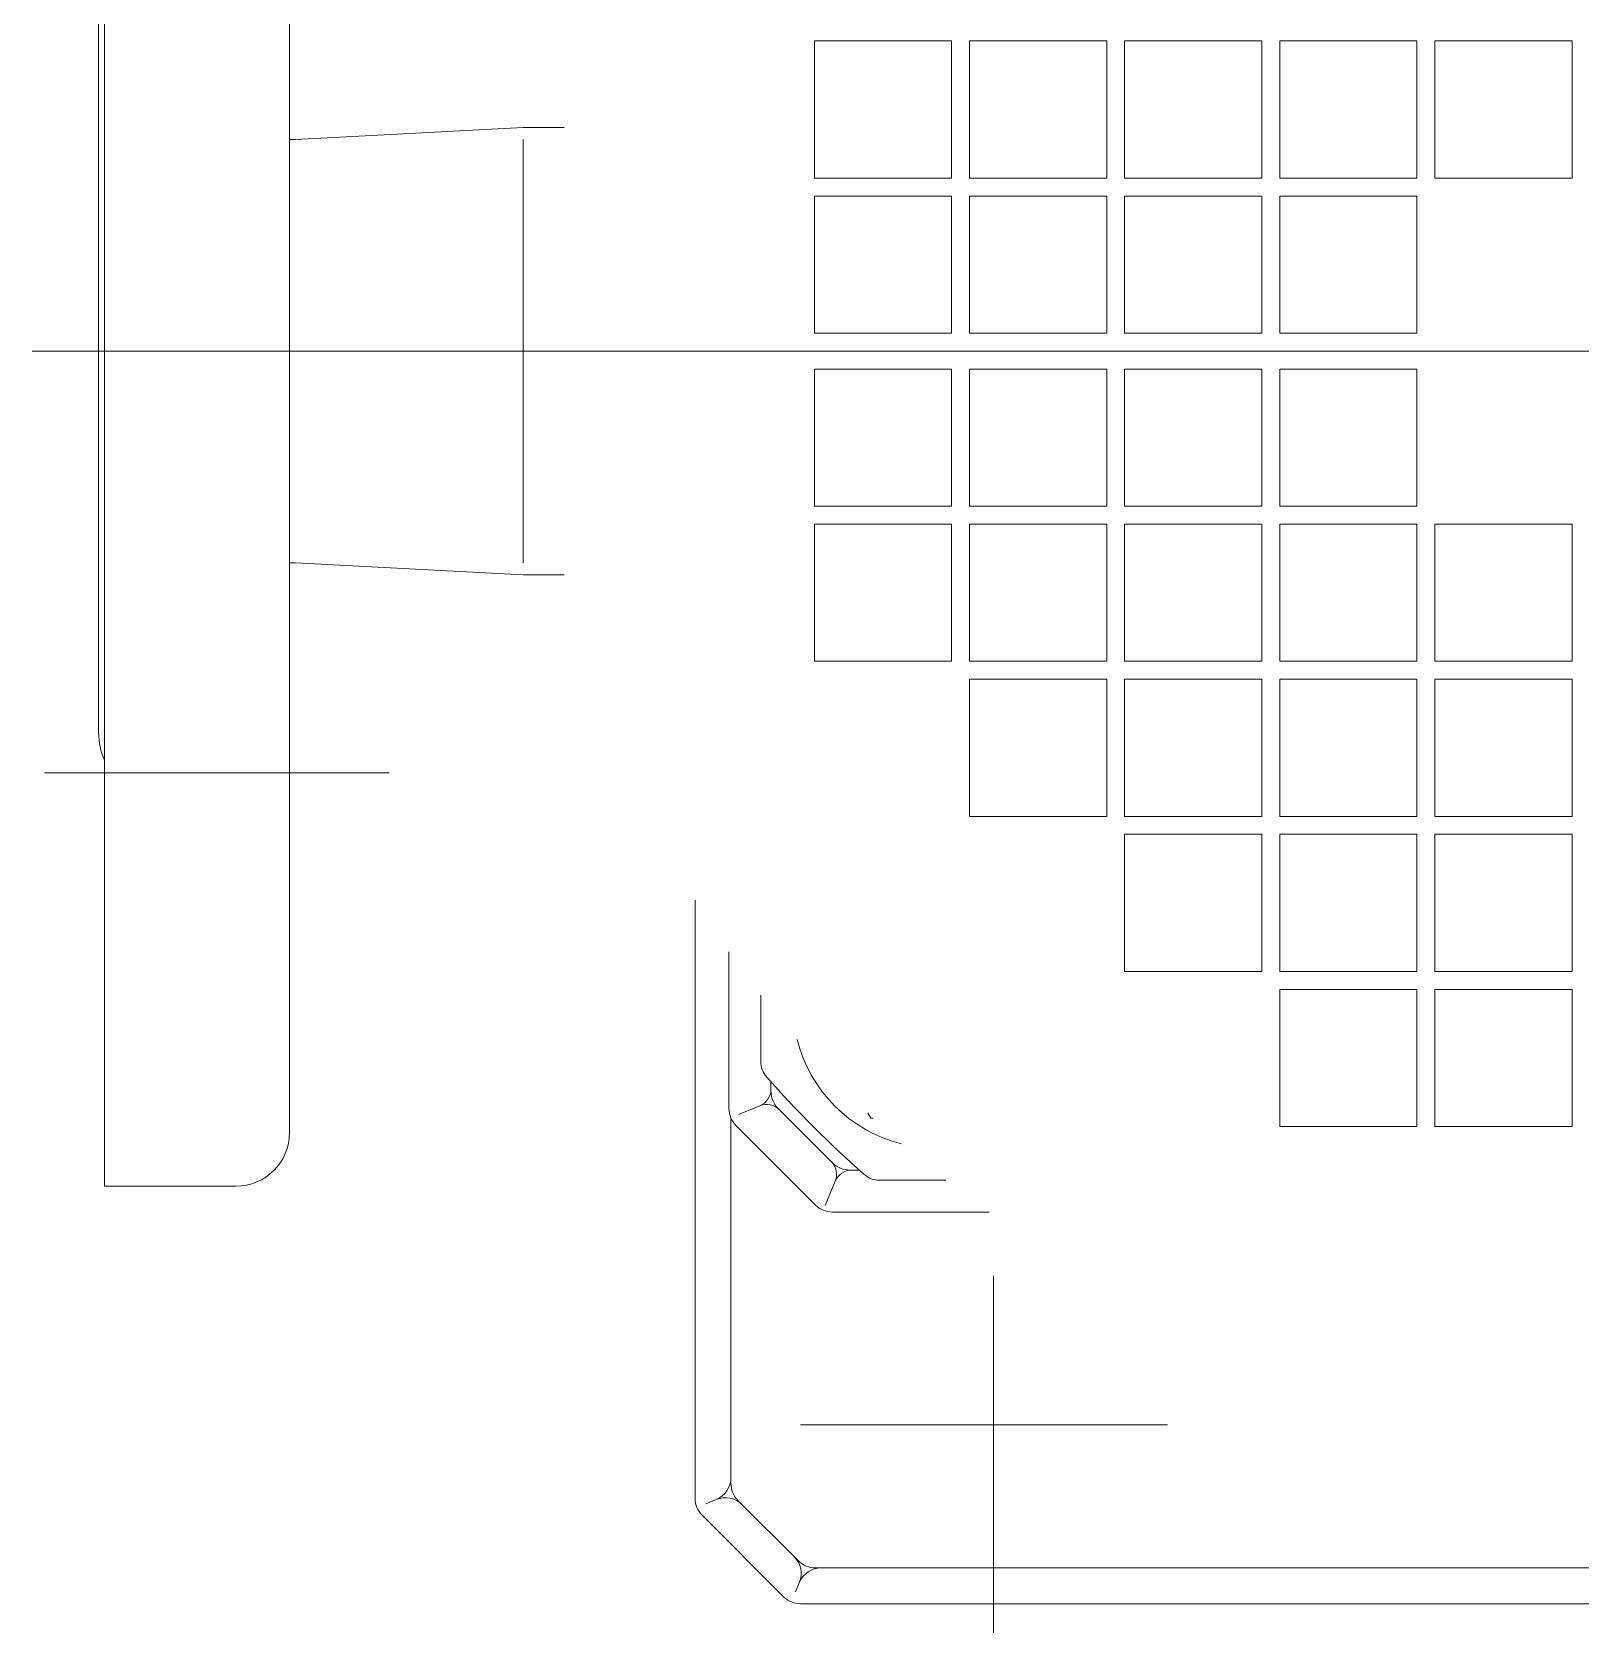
# Model space of a CAD drawing. Header units: millimetres. Extents: x 2085 to 2829, y 1352 to 1631.
# Drawn here: x 2160.0725 to 2160.2023, y 1606.3338 to 1606.468 of the extents above; entities that cross this region are included whole.
import ezdxf

# ---------------------------------------------------------------- set-up
doc = ezdxf.new("R2010")
doc.units = ezdxf.units.MM
doc.layers.get('0').update_dxf_attribs({"color": 251, "lineweight": 9})
doc.layers.add('A-SANITARIOS', color=251, linetype='Continuous', lineweight=13)

# ---------------------------------------------------------------- blocks, each defined once
blk = doc.blocks.new('BOMBAS-28.02.2025')
at = {"layer": 'A-SANITARIOS'}
for p, q in [((2.147601369157201, -7.576486244797707, -9.617525271273668e-07), (2.147601369157201, -7.716486060991883, -9.617525271273668e-07)), ((2.147601369157201, -7.576486244797707, -9.617525271273668e-07), (2.147601369157201, -7.716486060991883, -9.617525271273668e-07)), ((2.163101370766526, -7.580986032262444, -9.617525271273668e-07), (2.163101370766526, -7.711986245587468, -9.617525271273668e-07)), ((2.163101370766526, -7.580986032262444, -9.617525271273668e-07), (2.163101370766526, -7.711986245587468, -9.617525271273668e-07)), ((2.147101366281277, -7.614485878497362, -9.617525271273668e-07), (2.147101366281277, -7.678486429154873, -9.617525271273668e-07)), ((2.147101366281277, -7.614485878497362, -9.617525271273668e-07), (2.147101366281277, -7.678486429154873, -9.617525271273668e-07)), ((2.207102834567195, -7.63198615424335, -9.617525271273668e-07), (2.207102834567195, -7.620486153289676, -9.617525271273668e-07)), ((2.207102834567195, -7.620486153289676, -9.617525271273668e-07), (2.218602833658224, -7.620486153289676, -9.617525271273668e-07)), ((2.207102834567195, -7.63198615424335, -9.617525271273668e-07), (2.207102834567195, -7.620486153289676, -9.617525271273668e-07)), ((2.207102834567195, -7.620486153289676, -9.617525271273668e-07), (2.218602833658224, -7.620486153289676, -9.617525271273668e-07)), ((2.218602833658224, -7.63198615424335, -9.617525271273668e-07), (2.218602833658224, -7.620486153289676, -9.617525271273668e-07)), ((2.218602833658224, -7.63198615424335, -9.617525271273668e-07), (2.218602833658224, -7.620486153289676, -9.617525271273668e-07)), ((2.220102832972771, -7.63198615424335, -9.617525271273668e-07), (2.220102832972771, -7.620486153289676, -9.617525271273668e-07)), ((2.220102832972771, -7.620486153289676, -9.617525271273668e-07), (2.231602833926445, -7.620486153289676, -9.617525271273668e-07)), ((2.220102832972771, -7.63198615424335, -9.617525271273668e-07), (2.220102832972771, -7.620486153289676, -9.617525271273668e-07)), ((2.220102832972771, -7.620486153289676, -9.617525271273668e-07), (2.231602833926445, -7.620486153289676, -9.617525271273668e-07)), ((2.231602833926445, -7.63198615424335, -9.617525271273668e-07), (2.231602833926445, -7.620486153289676, -9.617525271273668e-07)), ((2.231602833926445, -7.63198615424335, -9.617525271273668e-07), (2.231602833926445, -7.620486153289676, -9.617525271273668e-07)), ((2.233102833240991, -7.63198615424335, -9.617525271273668e-07), (2.233102833240991, -7.620486153289676, -9.617525271273668e-07)), ((2.233102833240991, -7.620486153289676, -9.617525271273668e-07), (2.244602834194666, -7.620486153289676, -9.617525271273668e-07)), ((2.233102833240991, -7.63198615424335, -9.617525271273668e-07), (2.233102833240991, -7.620486153289676, -9.617525271273668e-07)), ((2.233102833240991, -7.620486153289676, -9.617525271273668e-07), (2.244602834194666, -7.620486153289676, -9.617525271273668e-07)), ((2.244602834194666, -7.63198615424335, -9.617525271273668e-07), (2.244602834194666, -7.620486153289676, -9.617525271273668e-07)), ((2.244602834194666, -7.63198615424335, -9.617525271273668e-07), (2.244602834194666, -7.620486153289676, -9.617525271273668e-07)), ((2.246102835371858, -7.63198615424335, -9.617525271273668e-07), (2.246102835371858, -7.620486153289676, -9.617525271273668e-07)), ((2.246102835371858, -7.620486153289676, -9.617525271273668e-07), (2.257602834462887, -7.620486153289676, -9.617525271273668e-07)), ((2.246102835371858, -7.63198615424335, -9.617525271273668e-07), (2.246102835371858, -7.620486153289676, -9.617525271273668e-07)), ((2.246102835371858, -7.620486153289676, -9.617525271273668e-07), (2.257602834462887, -7.620486153289676, -9.617525271273668e-07)), ((2.257602834462887, -7.63198615424335, -9.617525271273668e-07), (2.257602834462887, -7.620486153289676, -9.617525271273668e-07)), ((2.257602834462887, -7.63198615424335, -9.617525271273668e-07), (2.257602834462887, -7.620486153289676, -9.617525271273668e-07)), ((2.259102833777433, -7.620486153289676, -9.617525271273668e-07), (2.270602832868462, -7.620486153289676, -9.617525271273668e-07)), ((2.259102833777433, -7.63198615424335, -9.617525271273668e-07), (2.259102833777433, -7.620486153289676, -9.617525271273668e-07)), ((2.259102833777433, -7.620486153289676, -9.617525271273668e-07), (2.270602832868462, -7.620486153289676, -9.617525271273668e-07)), ((2.259102833777433, -7.63198615424335, -9.617525271273668e-07), (2.259102833777433, -7.620486153289676, -9.617525271273668e-07)), ((2.270602832868462, -7.63198615424335, -9.617525271273668e-07), (2.270602832868462, -7.620486153289676, -9.617525271273668e-07)), ((2.270602832868462, -7.63198615424335, -9.617525271273668e-07), (2.270602832868462, -7.620486153289676, -9.617525271273668e-07)), ((2.163601949199801, -7.628736350685358, -9.617525271273668e-07), (2.182683184131747, -7.627736343070865, -9.617525271273668e-07)), ((2.163601949199801, -7.628736350685358, -9.617525271273668e-07), (2.182683184131747, -7.627736343070865, -9.617525271273668e-07)), ((2.18268291032291, -7.627736123278737, -9.617525271273668e-07), (2.186123586579924, -7.627736123278737, -9.617525271273668e-07)), ((2.18268291032291, -7.627736123278737, -9.617525271273668e-07), (2.186123586579924, -7.627736123278737, -9.617525271273668e-07)), ((2.163101370766526, -7.628736153244972, -9.617525271273668e-07), (2.163601854204899, -7.628736153244972, -9.617525271273668e-07)), ((2.163101370766526, -7.628736153244972, -9.617525271273668e-07), (2.163601854204899, -7.628736153244972, -9.617525271273668e-07)), ((2.182681206002599, -7.628736153244972, -9.617525271273668e-07), (2.182681206002599, -7.664236122742295, -9.617525271273668e-07)), ((2.182681206002599, -7.628736153244972, -9.617525271273668e-07), (2.182681206002599, -7.664236122742295, -9.617525271273668e-07)), ((2.207102834567195, -7.63198615424335, -9.617525271273668e-07), (2.218602833658224, -7.63198615424335, -9.617525271273668e-07)), ((2.207102834567195, -7.63198615424335, -9.617525271273668e-07), (2.218602833658224, -7.63198615424335, -9.617525271273668e-07)), ((2.220102832972771, -7.63198615424335, -9.617525271273668e-07), (2.231602833926445, -7.63198615424335, -9.617525271273668e-07)), ((2.220102832972771, -7.63198615424335, -9.617525271273668e-07), (2.231602833926445, -7.63198615424335, -9.617525271273668e-07)), ((2.233102833240991, -7.63198615424335, -9.617525271273668e-07), (2.244602834194666, -7.63198615424335, -9.617525271273668e-07)), ((2.233102833240991, -7.63198615424335, -9.617525271273668e-07), (2.244602834194666, -7.63198615424335, -9.617525271273668e-07)), ((2.246102835371858, -7.63198615424335, -9.617525271273668e-07), (2.257602834462887, -7.63198615424335, -9.617525271273668e-07)), ((2.246102835371858, -7.63198615424335, -9.617525271273668e-07), (2.257602834462887, -7.63198615424335, -9.617525271273668e-07)), ((2.259102833777433, -7.63198615424335, -9.617525271273668e-07), (2.270602832868462, -7.63198615424335, -9.617525271273668e-07)), ((2.259102833777433, -7.63198615424335, -9.617525271273668e-07), (2.270602832868462, -7.63198615424335, -9.617525271273668e-07)), ((2.207102834567195, -7.633486153557897, -9.617525271273668e-07), (2.218602833658224, -7.633486153557897, -9.617525271273668e-07)), ((2.207102834567195, -7.644986154511571, -9.617525271273668e-07), (2.207102834567195, -7.633486153557897, -9.617525271273668e-07)), ((2.207102834567195, -7.633486153557897, -9.617525271273668e-07), (2.218602833658224, -7.633486153557897, -9.617525271273668e-07)), ((2.207102834567195, -7.644986154511571, -9.617525271273668e-07), (2.207102834567195, -7.633486153557897, -9.617525271273668e-07)), ((2.218602833658224, -7.644986154511571, -9.617525271273668e-07), (2.218602833658224, -7.633486153557897, -9.617525271273668e-07)), ((2.218602833658224, -7.644986154511571, -9.617525271273668e-07), (2.218602833658224, -7.633486153557897, -9.617525271273668e-07)), ((2.220102832972771, -7.644986154511571, -9.617525271273668e-07), (2.220102832972771, -7.633486153557897, -9.617525271273668e-07)), ((2.220102832972771, -7.633486153557897, -9.617525271273668e-07), (2.231602833926445, -7.633486153557897, -9.617525271273668e-07)), ((2.220102832972771, -7.644986154511571, -9.617525271273668e-07), (2.220102832972771, -7.633486153557897, -9.617525271273668e-07)), ((2.220102832972771, -7.633486153557897, -9.617525271273668e-07), (2.231602833926445, -7.633486153557897, -9.617525271273668e-07)), ((2.231602833926445, -7.644986154511571, -9.617525271273668e-07), (2.231602833926445, -7.633486153557897, -9.617525271273668e-07)), ((2.231602833926445, -7.644986154511571, -9.617525271273668e-07), (2.231602833926445, -7.633486153557897, -9.617525271273668e-07)), ((2.233102833240991, -7.644986154511571, -9.617525271273668e-07), (2.233102833240991, -7.633486153557897, -9.617525271273668e-07)), ((2.233102833240991, -7.633486153557897, -9.617525271273668e-07), (2.244602834194666, -7.633486153557897, -9.617525271273668e-07)), ((2.233102833240991, -7.644986154511571, -9.617525271273668e-07), (2.233102833240991, -7.633486153557897, -9.617525271273668e-07)), ((2.233102833240991, -7.633486153557897, -9.617525271273668e-07), (2.244602834194666, -7.633486153557897, -9.617525271273668e-07)), ((2.244602834194666, -7.644986154511571, -9.617525271273668e-07), (2.244602834194666, -7.633486153557897, -9.617525271273668e-07)), ((2.244602834194666, -7.644986154511571, -9.617525271273668e-07), (2.244602834194666, -7.633486153557897, -9.617525271273668e-07)), ((2.246102835371858, -7.633486153557897, -9.617525271273668e-07), (2.257602834462887, -7.633486153557897, -9.617525271273668e-07)), ((2.246102835371858, -7.644986154511571, -9.617525271273668e-07), (2.246102835371858, -7.633486153557897, -9.617525271273668e-07)), ((2.246102835371858, -7.633486153557897, -9.617525271273668e-07), (2.257602834462887, -7.633486153557897, -9.617525271273668e-07)), ((2.246102835371858, -7.644986154511571, -9.617525271273668e-07), (2.246102835371858, -7.633486153557897, -9.617525271273668e-07)), ((2.257602834462887, -7.644986154511571, -9.617525271273668e-07), (2.257602834462887, -7.633486153557897, -9.617525271273668e-07)), ((2.257602834462887, -7.644986154511571, -9.617525271273668e-07), (2.257602834462887, -7.633486153557897, -9.617525271273668e-07)), ((2.207102834567195, -7.644986154511571, -9.617525271273668e-07), (2.218602833658224, -7.644986154511571, -9.617525271273668e-07)), ((2.207102834567195, -7.644986154511571, -9.617525271273668e-07), (2.218602833658224, -7.644986154511571, -9.617525271273668e-07)), ((2.220102832972771, -7.644986154511571, -9.617525271273668e-07), (2.231602833926445, -7.644986154511571, -9.617525271273668e-07)), ((2.220102832972771, -7.644986154511571, -9.617525271273668e-07), (2.231602833926445, -7.644986154511571, -9.617525271273668e-07)), ((2.233102833240991, -7.644986154511571, -9.617525271273668e-07), (2.244602834194666, -7.644986154511571, -9.617525271273668e-07)), ((2.233102833240991, -7.644986154511571, -9.617525271273668e-07), (2.244602834194666, -7.644986154511571, -9.617525271273668e-07)), ((2.246102835371858, -7.644986154511571, -9.617525271273668e-07), (2.257602834462887, -7.644986154511571, -9.617525271273668e-07)), ((2.246102835371858, -7.644986154511571, -9.617525271273668e-07), (2.257602834462887, -7.644986154511571, -9.617525271273668e-07)), ((2.141520069300896, -7.646486153826118, -9.617525271273668e-07), (2.402399708837038, -7.646486153826118, -9.617525271273668e-07)), ((2.141520069300896, -7.646486153826118, -9.617525271273668e-07), (2.402399708837038, -7.646486153826118, -9.617525271273668e-07)), ((2.218602833658224, -7.647986153140664, -9.617525271273668e-07), (2.207102834567195, -7.647986153140664, -9.617525271273668e-07)), ((2.207102834567195, -7.659486154094338, -9.617525271273668e-07), (2.207102834567195, -7.647986153140664, -9.617525271273668e-07)), ((2.218602833658224, -7.647986153140664, -9.617525271273668e-07), (2.207102834567195, -7.647986153140664, -9.617525271273668e-07)), ((2.207102834567195, -7.659486154094338, -9.617525271273668e-07), (2.207102834567195, -7.647986153140664, -9.617525271273668e-07)), ((2.218602833658224, -7.659486154094338, -9.617525271273668e-07), (2.218602833658224, -7.647986153140664, -9.617525271273668e-07)), ((2.218602833658224, -7.659486154094338, -9.617525271273668e-07), (2.218602833658224, -7.647986153140664, -9.617525271273668e-07)), ((2.220102832972771, -7.659486154094338, -9.617525271273668e-07), (2.220102832972771, -7.647986153140664, -9.617525271273668e-07)), ((2.231602833926445, -7.647986153140664, -9.617525271273668e-07), (2.220102832972771, -7.647986153140664, -9.617525271273668e-07)), ((2.220102832972771, -7.659486154094338, -9.617525271273668e-07), (2.220102832972771, -7.647986153140664, -9.617525271273668e-07)), ((2.231602833926445, -7.647986153140664, -9.617525271273668e-07), (2.220102832972771, -7.647986153140664, -9.617525271273668e-07)), ((2.231602833926445, -7.659486154094338, -9.617525271273668e-07), (2.231602833926445, -7.647986153140664, -9.617525271273668e-07)), ((2.231602833926445, -7.659486154094338, -9.617525271273668e-07), (2.231602833926445, -7.647986153140664, -9.617525271273668e-07)), ((2.233102833240991, -7.659486154094338, -9.617525271273668e-07), (2.233102833240991, -7.647986153140664, -9.617525271273668e-07)), ((2.244602834194666, -7.647986153140664, -9.617525271273668e-07), (2.233102833240991, -7.647986153140664, -9.617525271273668e-07)), ((2.233102833240991, -7.659486154094338, -9.617525271273668e-07), (2.233102833240991, -7.647986153140664, -9.617525271273668e-07)), ((2.244602834194666, -7.647986153140664, -9.617525271273668e-07), (2.233102833240991, -7.647986153140664, -9.617525271273668e-07)), ((2.244602834194666, -7.659486154094338, -9.617525271273668e-07), (2.244602834194666, -7.647986153140664, -9.617525271273668e-07)), ((2.244602834194666, -7.659486154094338, -9.617525271273668e-07), (2.244602834194666, -7.647986153140664, -9.617525271273668e-07)), ((2.246102835371858, -7.659486154094338, -9.617525271273668e-07), (2.246102835371858, -7.647986153140664, -9.617525271273668e-07)), ((2.257602834462887, -7.647986153140664, -9.617525271273668e-07), (2.246102835371858, -7.647986153140664, -9.617525271273668e-07)), ((2.246102835371858, -7.659486154094338, -9.617525271273668e-07), (2.246102835371858, -7.647986153140664, -9.617525271273668e-07)), ((2.257602834462887, -7.647986153140664, -9.617525271273668e-07), (2.246102835371858, -7.647986153140664, -9.617525271273668e-07)), ((2.257602834462887, -7.659486154094338, -9.617525271273668e-07), (2.257602834462887, -7.647986153140664, -9.617525271273668e-07)), ((2.257602834462887, -7.659486154094338, -9.617525271273668e-07), (2.257602834462887, -7.647986153140664, -9.617525271273668e-07)), ((2.218602833658224, -7.659486154094338, -9.617525271273668e-07), (2.207102834567195, -7.659486154094338, -9.617525271273668e-07)), ((2.218602833658224, -7.659486154094338, -9.617525271273668e-07), (2.207102834567195, -7.659486154094338, -9.617525271273668e-07)), ((2.231602833926445, -7.659486154094338, -9.617525271273668e-07), (2.220102832972771, -7.659486154094338, -9.617525271273668e-07)), ((2.231602833926445, -7.659486154094338, -9.617525271273668e-07), (2.220102832972771, -7.659486154094338, -9.617525271273668e-07)), ((2.244602834194666, -7.659486154094338, -9.617525271273668e-07), (2.233102833240991, -7.659486154094338, -9.617525271273668e-07)), ((2.244602834194666, -7.659486154094338, -9.617525271273668e-07), (2.233102833240991, -7.659486154094338, -9.617525271273668e-07)), ((2.257602834462887, -7.659486154094338, -9.617525271273668e-07), (2.246102835371858, -7.659486154094338, -9.617525271273668e-07)), ((2.257602834462887, -7.659486154094338, -9.617525271273668e-07), (2.246102835371858, -7.659486154094338, -9.617525271273668e-07)), ((2.218602833658224, -7.660986153408885, -9.617525271273668e-07), (2.207102834567195, -7.660986153408885, -9.617525271273668e-07)), ((2.207102834567195, -7.672486154362559, -9.617525271273668e-07), (2.207102834567195, -7.660986153408885, -9.617525271273668e-07)), ((2.218602833658224, -7.660986153408885, -9.617525271273668e-07), (2.207102834567195, -7.660986153408885, -9.617525271273668e-07)), ((2.207102834567195, -7.672486154362559, -9.617525271273668e-07), (2.207102834567195, -7.660986153408885, -9.617525271273668e-07)), ((2.218602833658224, -7.672486154362559, -9.617525271273668e-07), (2.218602833658224, -7.660986153408885, -9.617525271273668e-07)), ((2.218602833658224, -7.672486154362559, -9.617525271273668e-07), (2.218602833658224, -7.660986153408885, -9.617525271273668e-07)), ((2.231602833926445, -7.660986153408885, -9.617525271273668e-07), (2.220102832972771, -7.660986153408885, -9.617525271273668e-07)), ((2.220102832972771, -7.672486154362559, -9.617525271273668e-07), (2.220102832972771, -7.660986153408885, -9.617525271273668e-07)), ((2.231602833926445, -7.660986153408885, -9.617525271273668e-07), (2.220102832972771, -7.660986153408885, -9.617525271273668e-07)), ((2.220102832972771, -7.672486154362559, -9.617525271273668e-07), (2.220102832972771, -7.660986153408885, -9.617525271273668e-07)), ((2.231602833926445, -7.672486154362559, -9.617525271273668e-07), (2.231602833926445, -7.660986153408885, -9.617525271273668e-07)), ((2.231602833926445, -7.672486154362559, -9.617525271273668e-07), (2.231602833926445, -7.660986153408885, -9.617525271273668e-07)), ((2.244602834194666, -7.660986153408885, -9.617525271273668e-07), (2.233102833240991, -7.660986153408885, -9.617525271273668e-07)), ((2.233102833240991, -7.672486154362559, -9.617525271273668e-07), (2.233102833240991, -7.660986153408885, -9.617525271273668e-07)), ((2.244602834194666, -7.660986153408885, -9.617525271273668e-07), (2.233102833240991, -7.660986153408885, -9.617525271273668e-07)), ((2.233102833240991, -7.672486154362559, -9.617525271273668e-07), (2.233102833240991, -7.660986153408885, -9.617525271273668e-07)), ((2.244602834194666, -7.672486154362559, -9.617525271273668e-07), (2.244602834194666, -7.660986153408885, -9.617525271273668e-07)), ((2.244602834194666, -7.672486154362559, -9.617525271273668e-07), (2.244602834194666, -7.660986153408885, -9.617525271273668e-07)), ((2.257602834462887, -7.660986153408885, -9.617525271273668e-07), (2.246102835371858, -7.660986153408885, -9.617525271273668e-07)), ((2.246102835371858, -7.672486154362559, -9.617525271273668e-07), (2.246102835371858, -7.660986153408885, -9.617525271273668e-07)), ((2.257602834462887, -7.660986153408885, -9.617525271273668e-07), (2.246102835371858, -7.660986153408885, -9.617525271273668e-07)), ((2.246102835371858, -7.672486154362559, -9.617525271273668e-07), (2.246102835371858, -7.660986153408885, -9.617525271273668e-07)), ((2.257602834462887, -7.672486154362559, -9.617525271273668e-07), (2.257602834462887, -7.660986153408885, -9.617525271273668e-07)), ((2.257602834462887, -7.672486154362559, -9.617525271273668e-07), (2.257602834462887, -7.660986153408885, -9.617525271273668e-07)), ((2.259102833777433, -7.672486154362559, -9.617525271273668e-07), (2.259102833777433, -7.660986153408885, -9.617525271273668e-07)), ((2.270602832868462, -7.660986153408885, -9.617525271273668e-07), (2.259102833777433, -7.660986153408885, -9.617525271273668e-07)), ((2.259102833777433, -7.672486154362559, -9.617525271273668e-07), (2.259102833777433, -7.660986153408885, -9.617525271273668e-07)), ((2.270602832868462, -7.660986153408885, -9.617525271273668e-07), (2.259102833777433, -7.660986153408885, -9.617525271273668e-07)), ((2.270602832868462, -7.672486154362559, -9.617525271273668e-07), (2.270602832868462, -7.660986153408885, -9.617525271273668e-07)), ((2.270602832868462, -7.672486154362559, -9.617525271273668e-07), (2.270602832868462, -7.660986153408885, -9.617525271273668e-07)), ((2.163601854204899, -7.664236122742295, -9.617525271273668e-07), (2.163101370766526, -7.664236122742295, -9.617525271273668e-07)), ((2.163601854204899, -7.664236122742295, -9.617525271273668e-07), (2.163101370766526, -7.664236122742295, -9.617525271273668e-07)), ((2.182679559424287, -7.665235955268145, -9.617525271273668e-07), (2.163600269093877, -7.66423605196178, -9.617525271273668e-07)), ((2.182679559424287, -7.665235955268145, -9.617525271273668e-07), (2.163600269093877, -7.66423605196178, -9.617525271273668e-07)), ((2.182680958270794, -7.665236031636596, -9.617525271273668e-07), (2.186123586579924, -7.665236031636596, -9.617525271273668e-07)), ((2.182680958270794, -7.665236031636596, -9.617525271273668e-07), (2.186123586579924, -7.665236031636596, -9.617525271273668e-07)), ((2.218602833658224, -7.672486154362559, -9.617525271273668e-07), (2.207102834567195, -7.672486154362559, -9.617525271273668e-07)), ((2.218602833658224, -7.672486154362559, -9.617525271273668e-07), (2.207102834567195, -7.672486154362559, -9.617525271273668e-07)), ((2.231602833926445, -7.672486154362559, -9.617525271273668e-07), (2.220102832972771, -7.672486154362559, -9.617525271273668e-07)), ((2.231602833926445, -7.672486154362559, -9.617525271273668e-07), (2.220102832972771, -7.672486154362559, -9.617525271273668e-07)), ((2.244602834194666, -7.672486154362559, -9.617525271273668e-07), (2.233102833240991, -7.672486154362559, -9.617525271273668e-07)), ((2.244602834194666, -7.672486154362559, -9.617525271273668e-07), (2.233102833240991, -7.672486154362559, -9.617525271273668e-07)), ((2.257602834462887, -7.672486154362559, -9.617525271273668e-07), (2.246102835371858, -7.672486154362559, -9.617525271273668e-07)), ((2.257602834462887, -7.672486154362559, -9.617525271273668e-07), (2.246102835371858, -7.672486154362559, -9.617525271273668e-07)), ((2.270602832868462, -7.672486154362559, -9.617525271273668e-07), (2.259102833777433, -7.672486154362559, -9.617525271273668e-07)), ((2.270602832868462, -7.672486154362559, -9.617525271273668e-07), (2.259102833777433, -7.672486154362559, -9.617525271273668e-07)), ((2.231602833926445, -7.673986153677106, -9.617525271273668e-07), (2.220102832972771, -7.673986153677106, -9.617525271273668e-07)), ((2.220102832972771, -7.685486152768135, -9.617525271273668e-07), (2.220102832972771, -7.673986153677106, -9.617525271273668e-07)), ((2.231602833926445, -7.673986153677106, -9.617525271273668e-07), (2.220102832972771, -7.673986153677106, -9.617525271273668e-07)), ((2.220102832972771, -7.685486152768135, -9.617525271273668e-07), (2.220102832972771, -7.673986153677106, -9.617525271273668e-07)), ((2.231602833926445, -7.685486152768135, -9.617525271273668e-07), (2.231602833926445, -7.673986153677106, -9.617525271273668e-07)), ((2.231602833926445, -7.685486152768135, -9.617525271273668e-07), (2.231602833926445, -7.673986153677106, -9.617525271273668e-07)), ((2.244602834194666, -7.673986153677106, -9.617525271273668e-07), (2.233102833240991, -7.673986153677106, -9.617525271273668e-07)), ((2.233102833240991, -7.685486152768135, -9.617525271273668e-07), (2.233102833240991, -7.673986153677106, -9.617525271273668e-07)), ((2.244602834194666, -7.673986153677106, -9.617525271273668e-07), (2.233102833240991, -7.673986153677106, -9.617525271273668e-07)), ((2.233102833240991, -7.685486152768135, -9.617525271273668e-07), (2.233102833240991, -7.673986153677106, -9.617525271273668e-07)), ((2.244602834194666, -7.685486152768135, -9.617525271273668e-07), (2.244602834194666, -7.673986153677106, -9.617525271273668e-07)), ((2.244602834194666, -7.685486152768135, -9.617525271273668e-07), (2.244602834194666, -7.673986153677106, -9.617525271273668e-07)), ((2.257602834462887, -7.673986153677106, -9.617525271273668e-07), (2.246102835371858, -7.673986153677106, -9.617525271273668e-07)), ((2.246102835371858, -7.685486152768135, -9.617525271273668e-07), (2.246102835371858, -7.673986153677106, -9.617525271273668e-07)), ((2.257602834462887, -7.673986153677106, -9.617525271273668e-07), (2.246102835371858, -7.673986153677106, -9.617525271273668e-07)), ((2.246102835371858, -7.685486152768135, -9.617525271273668e-07), (2.246102835371858, -7.673986153677106, -9.617525271273668e-07)), ((2.257602834462887, -7.685486152768135, -9.617525271273668e-07), (2.257602834462887, -7.673986153677106, -9.617525271273668e-07)), ((2.257602834462887, -7.685486152768135, -9.617525271273668e-07), (2.257602834462887, -7.673986153677106, -9.617525271273668e-07)), ((2.270602832868462, -7.673986153677106, -9.617525271273668e-07), (2.259102833777433, -7.673986153677106, -9.617525271273668e-07)), ((2.259102833777433, -7.685486152768135, -9.617525271273668e-07), (2.259102833777433, -7.673986153677106, -9.617525271273668e-07)), ((2.270602832868462, -7.673986153677106, -9.617525271273668e-07), (2.259102833777433, -7.673986153677106, -9.617525271273668e-07)), ((2.259102833777433, -7.685486152768135, -9.617525271273668e-07), (2.259102833777433, -7.673986153677106, -9.617525271273668e-07)), ((2.270602832868462, -7.685486152768135, -9.617525271273668e-07), (2.270602832868462, -7.673986153677106, -9.617525271273668e-07)), ((2.270602832868462, -7.685486152768135, -9.617525271273668e-07), (2.270602832868462, -7.673986153677106, -9.617525271273668e-07)), ((2.171469047054416, -7.681843515485525, -9.617525271273668e-07), (2.142554006859427, -7.681843515485525, -9.617525271273668e-07)), ((2.171469047054416, -7.681843515485525, -9.617525271273668e-07), (2.142554006859427, -7.681843515485525, -9.617525271273668e-07)), ((2.231602833926445, -7.685486152768135, -9.617525271273668e-07), (2.220102832972771, -7.685486152768135, -9.617525271273668e-07)), ((2.231602833926445, -7.685486152768135, -9.617525271273668e-07), (2.220102832972771, -7.685486152768135, -9.617525271273668e-07)), ((2.244602834194666, -7.685486152768135, -9.617525271273668e-07), (2.233102833240991, -7.685486152768135, -9.617525271273668e-07)), ((2.244602834194666, -7.685486152768135, -9.617525271273668e-07), (2.233102833240991, -7.685486152768135, -9.617525271273668e-07)), ((2.257602834462887, -7.685486152768135, -9.617525271273668e-07), (2.246102835371858, -7.685486152768135, -9.617525271273668e-07)), ((2.257602834462887, -7.685486152768135, -9.617525271273668e-07), (2.246102835371858, -7.685486152768135, -9.617525271273668e-07)), ((2.270602832868462, -7.685486152768135, -9.617525271273668e-07), (2.259102833777433, -7.685486152768135, -9.617525271273668e-07)), ((2.270602832868462, -7.685486152768135, -9.617525271273668e-07), (2.259102833777433, -7.685486152768135, -9.617525271273668e-07)), ((2.244602834194666, -7.686986153945327, -9.617525271273668e-07), (2.233102833240991, -7.686986153945327, -9.617525271273668e-07)), ((2.233102833240991, -7.698486153036356, -9.617525271273668e-07), (2.233102833240991, -7.686986153945327, -9.617525271273668e-07)), ((2.244602834194666, -7.686986153945327, -9.617525271273668e-07), (2.233102833240991, -7.686986153945327, -9.617525271273668e-07)), ((2.233102833240991, -7.698486153036356, -9.617525271273668e-07), (2.233102833240991, -7.686986153945327, -9.617525271273668e-07)), ((2.244602834194666, -7.698486153036356, -9.617525271273668e-07), (2.244602834194666, -7.686986153945327, -9.617525271273668e-07)), ((2.244602834194666, -7.698486153036356, -9.617525271273668e-07), (2.244602834194666, -7.686986153945327, -9.617525271273668e-07)), ((2.257602834462887, -7.686986153945327, -9.617525271273668e-07), (2.246102835371858, -7.686986153945327, -9.617525271273668e-07)), ((2.246102835371858, -7.698486153036356, -9.617525271273668e-07), (2.246102835371858, -7.686986153945327, -9.617525271273668e-07)), ((2.257602834462887, -7.686986153945327, -9.617525271273668e-07), (2.246102835371858, -7.686986153945327, -9.617525271273668e-07)), ((2.246102835371858, -7.698486153036356, -9.617525271273668e-07), (2.246102835371858, -7.686986153945327, -9.617525271273668e-07)), ((2.257602834462887, -7.698486153036356, -9.617525271273668e-07), (2.257602834462887, -7.686986153945327, -9.617525271273668e-07)), ((2.257602834462887, -7.698486153036356, -9.617525271273668e-07), (2.257602834462887, -7.686986153945327, -9.617525271273668e-07)), ((2.270602832868462, -7.686986153945327, -9.617525271273668e-07), (2.259102833777433, -7.686986153945327, -9.617525271273668e-07)), ((2.259102833777433, -7.698486153036356, -9.617525271273668e-07), (2.259102833777433, -7.686986153945327, -9.617525271273668e-07)), ((2.270602832868462, -7.686986153945327, -9.617525271273668e-07), (2.259102833777433, -7.686986153945327, -9.617525271273668e-07)), ((2.259102833777433, -7.698486153036356, -9.617525271273668e-07), (2.259102833777433, -7.686986153945327, -9.617525271273668e-07)), ((2.270602832868462, -7.698486153036356, -9.617525271273668e-07), (2.270602832868462, -7.686986153945327, -9.617525271273668e-07)), ((2.270602832868462, -7.698486153036356, -9.617525271273668e-07), (2.270602832868462, -7.686986153945327, -9.617525271273668e-07)), ((2.1971042988298, -7.742688806727529, -9.617525271273668e-07), (2.1971042988298, -7.692521158605814, -9.617525271273668e-07)), ((2.1971042988298, -7.742688806727529, -9.617525271273668e-07), (2.1971042988298, -7.692521158605814, -9.617525271273668e-07)), ((2.19993950179196, -7.696849374100566, -9.617525271273668e-07), (2.19993950179196, -7.709984932094812, -9.617525271273668e-07)), ((2.19993950179196, -7.696849374100566, -9.617525271273668e-07), (2.19993950179196, -7.709984932094812, -9.617525271273668e-07)), ((2.244602834194666, -7.698486153036356, -9.617525271273668e-07), (2.233102833240991, -7.698486153036356, -9.617525271273668e-07)), ((2.244602834194666, -7.698486153036356, -9.617525271273668e-07), (2.233102833240991, -7.698486153036356, -9.617525271273668e-07)), ((2.257602834462887, -7.698486153036356, -9.617525271273668e-07), (2.246102835371858, -7.698486153036356, -9.617525271273668e-07)), ((2.257602834462887, -7.698486153036356, -9.617525271273668e-07), (2.246102835371858, -7.698486153036356, -9.617525271273668e-07)), ((2.270602832868462, -7.698486153036356, -9.617525271273668e-07), (2.259102833777433, -7.698486153036356, -9.617525271273668e-07)), ((2.270602832868462, -7.698486153036356, -9.617525271273668e-07), (2.259102833777433, -7.698486153036356, -9.617525271273668e-07)), ((2.202601126715308, -7.706015115603805, -9.617525271273668e-07), (2.202601126715308, -7.700463112443686, -9.617525271273668e-07)), ((2.202601126715308, -7.706015115603805, -9.617525271273668e-07), (2.202601126715308, -7.700463112443686, -9.617525271273668e-07)), ((2.257602834462887, -7.699986154213548, -9.617525271273668e-07), (2.246102835371858, -7.699986154213548, -9.617525271273668e-07)), ((2.246102835371858, -7.711486153304577, -9.617525271273668e-07), (2.246102835371858, -7.699986154213548, -9.617525271273668e-07)), ((2.257602834462887, -7.699986154213548, -9.617525271273668e-07), (2.246102835371858, -7.699986154213548, -9.617525271273668e-07)), ((2.246102835371858, -7.711486153304577, -9.617525271273668e-07), (2.246102835371858, -7.699986154213548, -9.617525271273668e-07)), ((2.257602834462887, -7.711486153304577, -9.617525271273668e-07), (2.257602834462887, -7.699986154213548, -9.617525271273668e-07)), ((2.257602834462887, -7.711486153304577, -9.617525271273668e-07), (2.257602834462887, -7.699986154213548, -9.617525271273668e-07)), ((2.270602832868462, -7.699986154213548, -9.617525271273668e-07), (2.259102833777433, -7.699986154213548, -9.617525271273668e-07)), ((2.259102833777433, -7.711486153304577, -9.617525271273668e-07), (2.259102833777433, -7.699986154213548, -9.617525271273668e-07)), ((2.270602832868462, -7.699986154213548, -9.617525271273668e-07), (2.259102833777433, -7.699986154213548, -9.617525271273668e-07)), ((2.259102833777433, -7.711486153304577, -9.617525271273668e-07), (2.259102833777433, -7.699986154213548, -9.617525271273668e-07)), ((2.270602832868462, -7.711486153304577, -9.617525271273668e-07), (2.270602832868462, -7.699986154213548, -9.617525271273668e-07)), ((2.270602832868462, -7.711486153304577, -9.617525271273668e-07), (2.270602832868462, -7.699986154213548, -9.617525271273668e-07)), ((2.203452929243213, -7.707735024392605, -9.617525271273668e-07), (2.203452929243213, -7.708529489114881, -9.617525271273668e-07)), ((2.203452929243213, -7.707735024392605, -9.617525271273668e-07), (2.203452929243213, -7.708529489114881, -9.617525271273668e-07)), ((2.202527438610559, -7.709741484373808, -9.617525271273668e-07), (2.20072366981185, -7.710488634184003, -9.617525271273668e-07)), ((2.202527438610559, -7.709741484373808, -9.617525271273668e-07), (2.20072366981185, -7.710488634184003, -9.617525271273668e-07)), ((2.200104299321538, -7.741415169090033, -9.617525271273668e-07), (2.200104299321538, -7.710814217105508, -9.617525271273668e-07)), ((2.200104299321538, -7.741415169090033, -9.617525271273668e-07), (2.200104299321538, -7.710814217105508, -9.617525271273668e-07)), ((2.208645708247786, -7.714550368487835, -9.617525271273668e-07), (2.204039153963095, -7.709943816065788, -9.617525271273668e-07)), ((2.208645708247786, -7.714550368487835, -9.617525271273668e-07), (2.204039153963095, -7.709943816065788, -9.617525271273668e-07)), ((2.211567893013125, -7.710357364267111, -9.617525271273668e-07), (2.211816308408743, -7.710787629708648, -9.617525271273668e-07)), ((2.211567893013125, -7.710357364267111, -9.617525271273668e-07), (2.211816308408743, -7.710787629708648, -9.617525271273668e-07)), ((2.212025440618163, -7.710787728428841, -9.617525271273668e-07), (2.21181621713913, -7.710787728428841, -9.617525271273668e-07)), ((2.212025440618163, -7.710787728428841, -9.617525271273668e-07), (2.21181621713913, -7.710787728428841, -9.617525271273668e-07)), ((2.207190323009854, -7.71806389093399, -9.617525271273668e-07), (2.200525633379584, -7.711399203166366, -9.617525271273668e-07)), ((2.207190323009854, -7.71806389093399, -9.617525271273668e-07), (2.200525633379584, -7.711399203166366, -9.617525271273668e-07)), ((2.257602834462887, -7.711486153304577, -9.617525271273668e-07), (2.246102835371858, -7.711486153304577, -9.617525271273668e-07)), ((2.257602834462887, -7.711486153304577, -9.617525271273668e-07), (2.246102835371858, -7.711486153304577, -9.617525271273668e-07)), ((2.270602832868462, -7.711486153304577, -9.617525271273668e-07), (2.259102833777433, -7.711486153304577, -9.617525271273668e-07)), ((2.270602832868462, -7.711486153304577, -9.617525271273668e-07), (2.259102833777433, -7.711486153304577, -9.617525271273668e-07)), ((2.210060107841855, -7.715136148035526, -9.617525271273668e-07), (2.210854298755294, -7.715136148035526, -9.617525271273668e-07)), ((2.210060107841855, -7.715136148035526, -9.617525271273668e-07), (2.210854298755294, -7.715136148035526, -9.617525271273668e-07)), ((2.158601369097596, -7.716486060991883, -9.617525271273668e-07), (2.147601369157201, -7.716486060991883, -9.617525271273668e-07)), ((2.158601369097596, -7.716486060991883, -9.617525271273668e-07), (2.147601369157201, -7.716486060991883, -9.617525271273668e-07)), ((2.208847473695641, -7.71606189571321, -9.617525271273668e-07), (2.208003989740973, -7.718098215758801, -9.617525271273668e-07)), ((2.208847473695641, -7.71606189571321, -9.617525271273668e-07), (2.208003989740973, -7.718098215758801, -9.617525271273668e-07)), ((2.218123345955973, -7.715985817834735, -9.617525271273668e-07), (2.212571827083593, -7.715985817834735, -9.617525271273668e-07)), ((2.218123345955973, -7.715985817834735, -9.617525271273668e-07), (2.212571827083593, -7.715985817834735, -9.617525271273668e-07)), ((2.208604541927343, -7.718649666756392, -9.617525271273668e-07), (2.221739794447785, -7.718649666756392, -9.617525271273668e-07)), ((2.208604541927343, -7.718649666756392, -9.617525271273668e-07), (2.221739794447785, -7.718649666756392, -9.617525271273668e-07)), ((2.222102833300596, -7.753937538713217, -9.617525271273668e-07), (2.222102833300596, -7.724012810736895, -9.617525271273668e-07)), ((2.222102833300596, -7.753937538713217, -9.617525271273668e-07), (2.222102833300596, -7.724012810736895, -9.617525271273668e-07)), ((2.205931202828651, -7.736486062407494, -9.617525271273668e-07), (2.236688039585715, -7.736486062407494, -9.617525271273668e-07)), ((2.205931202828651, -7.736486062407494, -9.617525271273668e-07), (2.236688039585715, -7.736486062407494, -9.617525271273668e-07)), ((2.198869212850695, -7.742754761129618, -9.617525271273668e-07), (2.197993385925656, -7.743117548525333, -9.617525271273668e-07)), ((2.198869212850695, -7.742754761129618, -9.617525271273668e-07), (2.197993385925656, -7.743117548525333, -9.617525271273668e-07)), ((2.205760970100528, -7.747900020331144, -9.617525271273668e-07), (2.200690138473874, -7.742829322814941, -9.617525271273668e-07)), ((2.205760970100528, -7.747900020331144, -9.617525271273668e-07), (2.200690138473874, -7.742829322814941, -9.617525271273668e-07)), ((2.204518218844896, -7.750899890437722, -9.617525271273668e-07), (2.197689614578849, -7.744071459397674, -9.617525271273668e-07)), ((2.204518218844896, -7.750899890437722, -9.617525271273668e-07), (2.197689614578849, -7.744071459397674, -9.617525271273668e-07)), ((2.337031542643672, -7.748486047610641, -9.617525271273668e-07), (2.20717485374189, -7.748486047610641, -9.617525271273668e-07)), ((2.337031542643672, -7.748486047610641, -9.617525271273668e-07), (2.20717485374189, -7.748486047610641, -9.617525271273668e-07)), ((2.205833618849283, -7.749720301479101, -9.617525271273668e-07), (2.205515249952441, -7.750488881021738, -9.617525271273668e-07)), ((2.205833618849283, -7.749720301479101, -9.617525271273668e-07), (2.205515249952441, -7.750488881021738, -9.617525271273668e-07)), ((2.338274223118788, -7.751486046239734, -9.617525271273668e-07), (2.20593169084168, -7.751486046239734, -9.617525271273668e-07)), ((2.338274223118788, -7.751486046239734, -9.617525271273668e-07), (2.20593169084168, -7.751486046239734, -9.617525271273668e-07))]:
    blk.add_line(p, q, dxfattribs=at)
for centre, radius, start, end in [((2.152602834015852, -7.678486429154873, -9.617525271273668e-07), 0.005499992, 180, 204.5831490485405), ((2.152602834015852, -7.678486429154873, -9.617525271273668e-07), 0.005499992, 180, 204.5831490485405), ((2.217301317810779, -7.701287759467959, -9.617525271273668e-07), 0.012, 193.9535730343994, 256.0465410531024), ((2.217301317810779, -7.701287759467959, -9.617525271273668e-07), 0.012, 193.9535730343994, 256.0465410531024), ((2.204601127043134, -7.706015115603805, -9.617525271273668e-07), 0.002, 180, 221.4096098261321), ((2.204601127043134, -7.706015115603805, -9.617525271273668e-07), 0.002, 180, 221.4096098261321), ((2.201953417941695, -7.708355721086264, -9.617525271273668e-07), 0.0015, 292.4995539814543, 0.0001280660469375258), ((2.201953417941695, -7.708355721086264, -9.617525271273668e-07), 0.0015, 292.4995539814543, 0.0001280660469375258), ((2.272101124137407, -7.646486153826118, -9.617525271273668e-07), 0.092, 221.4096269723726, 228.5903821660271), ((2.272101124137407, -7.646486153826118, -9.617525271273668e-07), 0.092, 221.4096269723726, 228.5903821660271), ((2.203101368009811, -7.711127359420061, -9.617525271273668e-07), 0.0015, 45.00065510341234, 112.5004639671144), ((2.203101368009811, -7.711127359420061, -9.617525271273668e-07), 0.0015, 45.00065510341234, 112.5004639671144), ((2.205453419446712, -7.708529580384493, -9.617525271273668e-07), 0.002, 180, 224.9996632069455), ((2.205453419446712, -7.708529580384493, -9.617525271273668e-07), 0.002, 180, 224.9996632069455), ((2.201939990132814, -7.709984932094812, -9.617525271273668e-07), 0.002, 180, 224.9999499676054), ((2.201939990132814, -7.709984932094812, -9.617525271273668e-07), 0.002, 180, 224.9999499676054), ((2.158602833136683, -7.711986245587468, -9.617525271273668e-07), 0.004499994, 269.9999820707534, 359.9999639280634), ((2.158602833136683, -7.711986245587468, -9.617525271273668e-07), 0.004499994, 269.9999820707534, 359.9999639280634), ((2.207462205871707, -7.715488091111183, -9.617525271273668e-07), 0.0015, 337.4996270416897, 45.00014617307428), ((2.207462205871707, -7.715488091111183, -9.617525271273668e-07), 0.0015, 337.4996270416897, 45.00014617307428), ((2.210060107841855, -7.713136147707701, -9.617525271273668e-07), 0.002, 224.9997181432977, 269.9996000070467), ((2.210060107841855, -7.713136147707701, -9.617525271273668e-07), 0.002, 224.9997181432977, 269.9996000070467), ((2.210233939200407, -7.716636147350073, -9.617525271273668e-07), 0.0015, 90.00018206723009, 157.4997721287525), ((2.210233939200407, -7.716636147350073, -9.617525271273668e-07), 0.0015, 90.00018206723009, 157.4997721287525), ((2.212571827083593, -7.713985817506909, -9.617525271273668e-07), 0.002, 228.5903991894369, 270.0000230518884), ((2.212571827083593, -7.713985817506909, -9.617525271273668e-07), 0.002, 228.5903991894369, 270.0000230518884), ((2.208604541927343, -7.716649666428566, -9.617525271273668e-07), 0.002, 224.9997350471535, 269.9996000070467), ((2.208604541927343, -7.716649666428566, -9.617525271273668e-07), 0.002, 224.9997350471535, 269.9996000070467), ((2.198103566974169, -7.740907235071063, -9.617525271273668e-07), 0.002, 292.5068761672247, 0.0002369221868334669), ((2.198103566974169, -7.740907235071063, -9.617525271273668e-07), 0.002, 292.5068761672247, 0.0002369221868334669), ((2.202104541793233, -7.741415215656161, -9.617525271273668e-07), 0.002, 180, 225.0004730839291), ((2.202104541793233, -7.741415215656161, -9.617525271273668e-07), 0.002, 180, 225.0004730839291), ((2.199104299157625, -7.742657631635666, -9.617525271273668e-07), 0.002, 180, 225.0007631685266), ((2.199104299157625, -7.742657631635666, -9.617525271273668e-07), 0.002, 180, 225.0007631685266), ((2.199634327873355, -7.744602715596557, -9.617525271273668e-07), 0.002, 44.99726820673074, 112.4953830675618), ((2.199634327873355, -7.744602715596557, -9.617525271273668e-07), 0.002, 44.99726820673074, 112.4953830675618), ((2.20398710979498, -7.748955529183149, -9.617525271273668e-07), 0.002, 337.4999550463085, 44.99970908883976), ((2.20398710979498, -7.748955529183149, -9.617525271273668e-07), 0.002, 337.4999550463085, 44.99970908883976), ((2.207175341754919, -7.746486123651266, -9.617525271273668e-07), 0.002, 225.0005201732415, 269.9996540082299), ((2.207175341754919, -7.746486123651266, -9.617525271273668e-07), 0.002, 225.0005201732415, 269.9996540082299), ((2.207682666688925, -7.750486107543111, -9.617525271273668e-07), 0.002, 89.99936201764285, 157.4991370262474), ((2.207682666688925, -7.750486107543111, -9.617525271273668e-07), 0.002, 89.99936201764285, 157.4991370262474), ((2.205932910874253, -7.749486122280359, -9.617525271273668e-07), 0.002, 225.0048060282031, 269.9999820707534), ((2.205932910874253, -7.749486122280359, -9.617525271273668e-07), 0.002, 225.0048060282031, 269.9999820707534)]:
    blk.add_arc(centre, radius, start, end, dxfattribs=at)

msp = doc.modelspace()

# ---------------------------------------------------------------- block references
msp.add_blockref('BOMBAS-28.02.2025', (2157.930955654186, 1614.087756893471))

doc.saveas('drawing.dxf')
